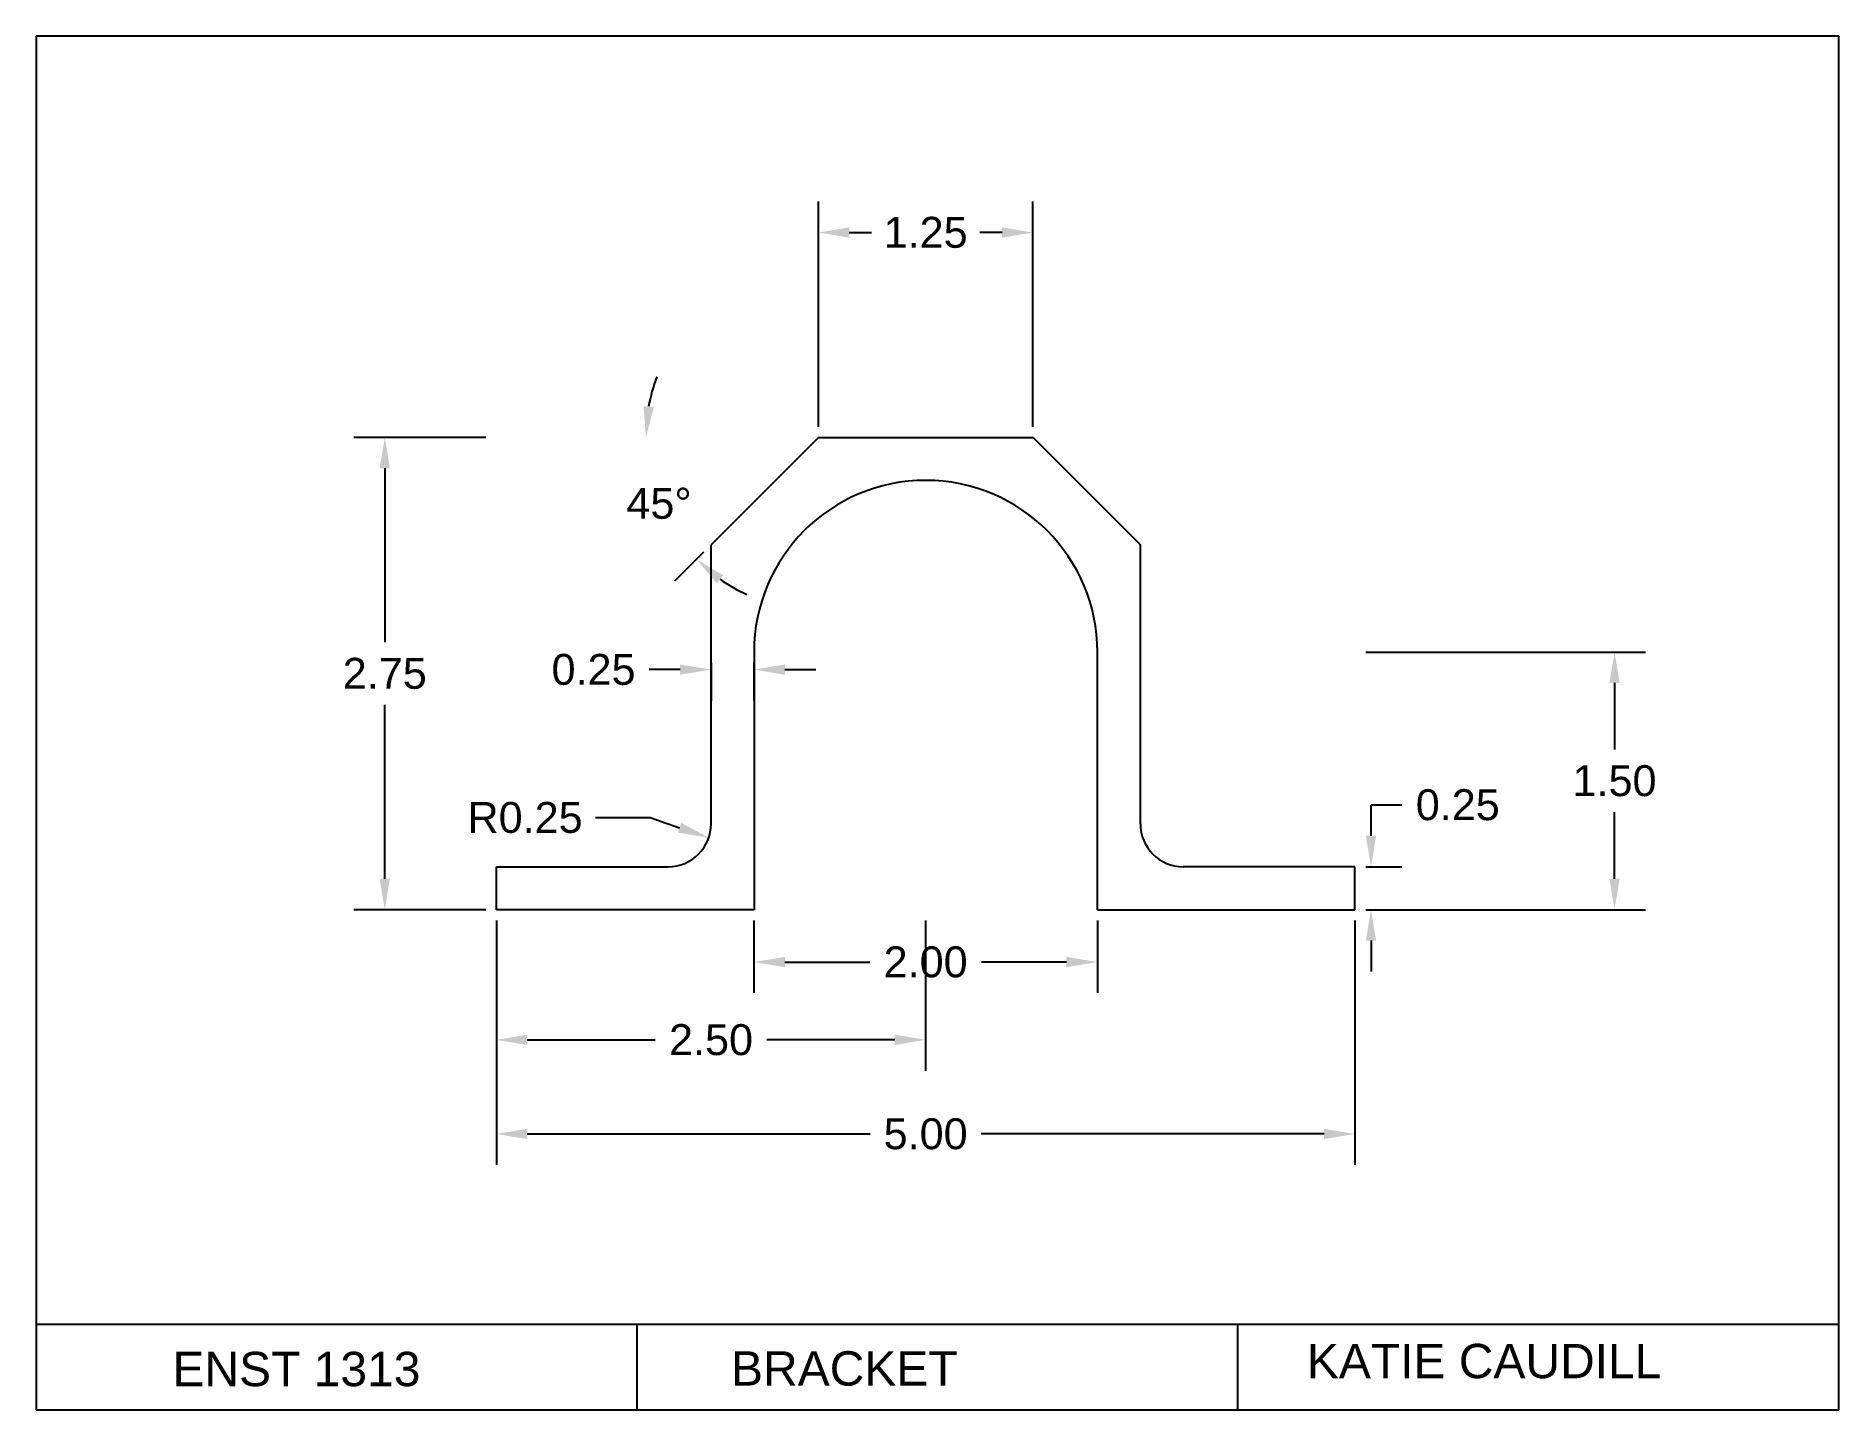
# Model space of a CAD drawing. Header units: inches. Extents: x 0.5 to 11, y 0.5 to 8.5.
import ezdxf

# ---------------------------------------------------------------- set-up
doc = ezdxf.new("R2010")
doc.units = ezdxf.units.IN
doc.header["$MEASUREMENT"] = 0
doc.styles.get("Standard").update_dxf_attribs({"font": 'arial.ttf'})
doc.dimstyles.get("Standard").update_dxf_attribs({"dimtxt": 0.18, "dimasz": 0.18, "dimexe": 0.18, "dimexo": 0.0625, "dimgap": 0.09, "dimtad": 0, "dimtih": 1, "dimtoh": 1, "dimdec": 4, "dimzin": 0, "dimdsep": 46, "dimtxsty": 'Standard', "dimcen": 0.09, "dimadec": 0, "dimazin": 0, "dimtfac": 1, "dimtdec": 4, "dimtofl": 0, "dimtmove": 0, "dimatfit": 3, "dimfxl": 1, "dimtolj": 1, "dimtzin": 0, "dimarcsym": 0})

# ---------------------------------------------------------------- blocks, each defined once
blk = doc.blocks.new('*D1')
at = {"color": 0, "lineweight": -2, "transparency": 16777216}
for p, q in [((5.056, 6.225), (5.056, 7.536)), ((6.306, 6.225), (6.306, 7.536)), ((5.236, 7.356), (5.365, 7.356)), ((6.126, 7.356), (5.997, 7.356))]:
    blk.add_line(p, q, dxfattribs=at)
at = {"color": 0, "transparency": 16777216}
for points in [[(5.236, 7.386), (5.236, 7.326), (5.056, 7.356)], [(6.126, 7.386), (6.126, 7.326), (6.306, 7.356)]]:
    blk.add_solid(points, dxfattribs=at)
at = {"layer": 'Defpoints', "color": 0, "transparency": 16777216}
for p in [(6.306, 7.356), (5.056, 6.163), (6.306, 6.163)]:
    blk.add_point(p, dxfattribs=at)
at = {"color": 0, "transparency": 16777216, "insert": (5.681, 7.356), "char_height": 0.18, "attachment_point": 5}
blk.add_mtext('\\A1;1.25', dxfattribs=at)
blk = doc.blocks.new('*D2')
at = {"color": 0, "lineweight": -2, "transparency": 16777216}
for p, q in [((3.119, 6.163), (2.351, 6.163)), ((2.531, 5.983), (2.531, 4.97)), ((2.531, 3.593), (2.531, 4.606)), ((3.119, 3.413), (2.351, 3.413))]:
    blk.add_line(p, q, dxfattribs=at)
at = {"color": 0, "transparency": 16777216}
for points in [[(2.501, 5.983), (2.561, 5.983), (2.531, 6.163)], [(2.501, 3.593), (2.561, 3.593), (2.531, 3.413)]]:
    blk.add_solid(points, dxfattribs=at)
at = {"layer": 'Defpoints', "color": 0, "transparency": 16777216}
for p in [(2.531, 6.163), (3.181, 6.163), (3.181, 3.413)]:
    blk.add_point(p, dxfattribs=at)
at = {"color": 0, "transparency": 16777216, "insert": (2.531, 4.788), "char_height": 0.18, "attachment_point": 5}
blk.add_mtext('\\A1;2.75', dxfattribs=at)
blk = doc.blocks.new('*D3')
at = {"color": 0, "lineweight": -2, "transparency": 16777216}
blk.add_line((4.387, 5.494), (4.219, 5.325), dxfattribs=at)
for start, end in [(159.4414, 169.7207), (235.2793, 245.5586)]:
    blk.add_arc((5.056, 6.163), 1.005, start, end, dxfattribs=at)
at = {"color": 0, "transparency": 16777216}
for points in [[(4.098, 6.34), (4.038, 6.345), (4.052, 6.163)], [(4.465, 5.314), (4.503, 5.36), (4.346, 5.453)]]:
    blk.add_solid(points, dxfattribs=at)
at = {"layer": 'Defpoints', "color": 0, "transparency": 16777216}
for p in [(3.859, 6.163), (5.056, 6.163), (5.056, 6.163), (4.086, 5.903), (4.431, 5.538)]:
    blk.add_point(p, dxfattribs=at)
at = {"color": 0, "transparency": 16777216, "insert": (4.128, 5.778), "char_height": 0.18, "attachment_point": 5}
blk.add_mtext('\\A1;45°', dxfattribs=at)
blk = doc.blocks.new('*D4')
at = {"color": 0, "lineweight": -2, "transparency": 16777216}
for p, q in [((4.431, 4.85), (4.431, 4.631)), ((4.681, 4.85), (4.681, 4.631)), ((4.251, 4.811), (4.071, 4.811)), ((4.861, 4.811), (5.041, 4.811))]:
    blk.add_line(p, q, dxfattribs=at)
at = {"color": 0, "transparency": 16777216}
for points in [[(4.251, 4.841), (4.251, 4.781), (4.431, 4.811)], [(4.861, 4.841), (4.861, 4.781), (4.681, 4.811)]]:
    blk.add_solid(points, dxfattribs=at)
at = {"layer": 'Defpoints', "color": 0, "transparency": 16777216}
for p in [(4.431, 4.913), (4.681, 4.913), (4.431, 4.811)]:
    blk.add_point(p, dxfattribs=at)
at = {"color": 0, "transparency": 16777216, "insert": (3.747, 4.811), "char_height": 0.18, "attachment_point": 5}
blk.add_mtext('\\A1;0.25', dxfattribs=at)
blk = doc.blocks.new('*D5')
at = {"color": 0, "lineweight": -2, "transparency": 16777216}
for p, q in [((8.244, 4.913), (9.873, 4.913)), ((9.693, 4.733), (9.693, 4.345)), ((9.693, 3.593), (9.693, 3.981)), ((8.244, 3.413), (9.873, 3.413))]:
    blk.add_line(p, q, dxfattribs=at)
at = {"color": 0, "transparency": 16777216}
for points in [[(9.663, 4.733), (9.723, 4.733), (9.693, 4.913)], [(9.663, 3.593), (9.723, 3.593), (9.693, 3.413)]]:
    blk.add_solid(points, dxfattribs=at)
at = {"layer": 'Defpoints', "color": 0, "transparency": 16777216}
for p in [(8.181, 4.913), (9.693, 4.913), (8.181, 3.413)]:
    blk.add_point(p, dxfattribs=at)
at = {"color": 0, "transparency": 16777216, "insert": (9.693, 4.163), "char_height": 0.18, "attachment_point": 5}
blk.add_mtext('\\A1;1.50', dxfattribs=at)
blk = doc.blocks.new('*D6')
at = {"color": 0, "lineweight": -2, "transparency": 16777216}
for p, q in [((8.275, 3.843), (8.275, 4.023)), ((8.275, 4.023), (8.455, 4.023)), ((8.244, 3.663), (8.455, 3.663)), ((8.244, 3.413), (8.455, 3.413)), ((8.275, 3.233), (8.275, 3.053))]:
    blk.add_line(p, q, dxfattribs=at)
at = {"color": 0, "transparency": 16777216}
for points in [[(8.245, 3.843), (8.305, 3.843), (8.275, 3.663)], [(8.245, 3.233), (8.305, 3.233), (8.275, 3.413)]]:
    blk.add_solid(points, dxfattribs=at)
at = {"layer": 'Defpoints', "color": 0, "transparency": 16777216}
for p in [(8.181, 3.663), (8.275, 3.663), (8.181, 3.413)]:
    blk.add_point(p, dxfattribs=at)
at = {"color": 0, "transparency": 16777216, "insert": (8.78, 4.023), "char_height": 0.18, "attachment_point": 5}
blk.add_mtext('\\A1;0.25', dxfattribs=at)
blk = doc.blocks.new('*D7')
at = {"color": 0, "lineweight": -2, "transparency": 16777216}
for p, q in [((4.681, 3.35), (4.681, 2.928)), ((6.681, 3.35), (6.681, 2.928)), ((4.861, 3.108), (5.356, 3.108)), ((6.501, 3.108), (6.006, 3.108))]:
    blk.add_line(p, q, dxfattribs=at)
at = {"color": 0, "transparency": 16777216}
for points in [[(4.861, 3.138), (4.861, 3.078), (4.681, 3.108)], [(6.501, 3.138), (6.501, 3.078), (6.681, 3.108)]]:
    blk.add_solid(points, dxfattribs=at)
at = {"layer": 'Defpoints', "color": 0, "transparency": 16777216}
for p in [(4.681, 3.413), (6.681, 3.413), (6.681, 3.108)]:
    blk.add_point(p, dxfattribs=at)
at = {"color": 0, "transparency": 16777216, "insert": (5.681, 3.108), "char_height": 0.18, "attachment_point": 5}
blk.add_mtext('\\A1;2.00', dxfattribs=at)
blk = doc.blocks.new('*D8')
at = {"color": 0, "lineweight": -2, "transparency": 16777216}
for p, q in [((3.181, 3.35), (3.181, 2.475)), ((5.681, 3.35), (5.681, 2.475)), ((3.361, 2.655), (4.106, 2.655)), ((5.501, 2.655), (4.756, 2.655))]:
    blk.add_line(p, q, dxfattribs=at)
at = {"color": 0, "transparency": 16777216}
for points in [[(3.361, 2.685), (3.361, 2.625), (3.181, 2.655)], [(5.501, 2.685), (5.501, 2.625), (5.681, 2.655)]]:
    blk.add_solid(points, dxfattribs=at)
at = {"layer": 'Defpoints', "color": 0, "transparency": 16777216}
for p in [(3.181, 3.413), (5.681, 3.413), (5.681, 2.655)]:
    blk.add_point(p, dxfattribs=at)
at = {"color": 0, "transparency": 16777216, "insert": (4.431, 2.655), "char_height": 0.18, "attachment_point": 5}
blk.add_mtext('\\A1;2.50', dxfattribs=at)
blk = doc.blocks.new('*D9')
at = {"color": 0, "lineweight": -2, "transparency": 16777216}
for p, q in [((3.181, 3.35), (3.181, 1.927)), ((8.181, 3.35), (8.181, 1.927)), ((3.361, 2.107), (5.358, 2.107)), ((8.001, 2.107), (6.005, 2.107))]:
    blk.add_line(p, q, dxfattribs=at)
at = {"color": 0, "transparency": 16777216}
for points in [[(3.361, 2.137), (3.361, 2.077), (3.181, 2.107)], [(8.001, 2.137), (8.001, 2.077), (8.181, 2.107)]]:
    blk.add_solid(points, dxfattribs=at)
at = {"layer": 'Defpoints', "color": 0, "transparency": 16777216}
for p in [(3.181, 3.413), (8.181, 3.413), (8.181, 2.107)]:
    blk.add_point(p, dxfattribs=at)
at = {"color": 0, "transparency": 16777216, "insert": (5.681, 2.107), "char_height": 0.18, "attachment_point": 5}
blk.add_mtext('\\A1;5.00', dxfattribs=at)
blk = doc.blocks.new('*D10')
at = {"color": 0, "lineweight": -2, "transparency": 16777216}
for p, q in [((3.758, 3.949), (4.077, 3.949)), ((4.077, 3.949), (4.248, 3.89))]:
    blk.add_line(p, q, dxfattribs=at)
at = {"color": 0, "transparency": 16777216}
blk.add_solid([(4.257, 3.919), (4.238, 3.862), (4.418, 3.832)], dxfattribs=at)
at = {"layer": 'Defpoints', "color": 0, "transparency": 16777216}
for p in [(4.181, 3.913), (4.418, 3.832)]:
    blk.add_point(p, dxfattribs=at)
at = {"color": 0, "transparency": 16777216, "insert": (3.348, 3.949), "char_height": 0.18, "attachment_point": 5}
blk.add_mtext('\\A1;R0.25', dxfattribs=at)

msp = doc.modelspace()

# ---------------------------------------------------------------- linework, layer by layer
for p, q in [((11, 8.5), (0.5, 8.5)), ((0.5, 8.5), (0.5, 0.5)), ((11, 0.5), (11, 8.5)), ((5.05637, 6.16293), (4.43137, 5.53793)), ((5.05637, 6.16293), (6.30637, 6.16293)), ((6.30637, 6.16293), (6.93137, 5.53793)), ((4.43137, 3.91293), (4.43137, 5.53793)), ((6.93137, 3.91293), (6.93137, 5.53793)), ((4.68137, 4.91293), (4.68137, 3.41293)), ((6.68137, 3.41293), (6.68137, 4.91293)), ((3.18137, 3.41293), (3.18137, 3.66293)), ((3.18137, 3.66293), (4.18137, 3.66293)), ((8.18137, 3.66293), (7.18137, 3.66293)), ((8.18137, 3.41293), (8.18137, 3.66293)), ((4.68137, 3.41293), (3.18137, 3.41293)), ((6.68137, 3.41293), (8.18137, 3.41293)), ((0.5, 1), (11, 1)), ((4, 0.5), (4, 1)), ((7.5, 0.5), (7.5, 1)), ((0.5, 0.5), (11, 0.5))]:
    msp.add_line(p, q)
for centre, radius, start, end in [((5.68137, 4.91293), 1, 0, 180), ((4.18137, 3.91293), 0.25, 270, 0), ((7.18137, 3.91293), 0.25, 180, 270)]:
    msp.add_arc(centre, radius, start, end)

# ---------------------------------------------------------------- texts
at = {"char_height": 0.2, "attachment_point": 1}
for s, insert in [('ENST 1313', (1.29443, 0.83833)), ('BRACKET', (4.54773, 0.84163)), ('KATIE CAUDILL', (7.90129, 0.88473))]:
    msp.add_mtext_dynamic_manual_height_columns(s, width=2.7055679, gutter_width=1, heights=[0], dxfattribs=dict(at, insert=insert))

# ---------------------------------------------------------------- dimensions: what is measured, and where the dimension line sits
for base, p1, p2, picture, middle in [((6.30637, 7.35562), (5.05637, 6.16293), (6.30637, 6.16293), '*D1', (5.68137, 7.35562)), ((4.43137, 4.81126), (4.68137, 4.91293), (4.43137, 4.91293), '*D4', (3.74692, 4.81126)), ((5.68137, 2.65499), (3.18137, 3.41293), (5.68137, 3.41293), '*D8', (4.43137, 2.65499)), ((8.18137, 2.10699), (3.18137, 3.41293), (8.18137, 3.41293), '*D9', (5.68137, 2.10699)), ((6.68137, 3.10769), (4.68137, 3.41293), (6.68137, 3.41293), '*D7', (5.68137, 3.10769))]:
    dim = msp.add_linear_dim(base=base, p1=p1, p2=p2, dimstyle='Standard', override={"dimdec": 2})
    dim.commit()
    dim.dimension.update_dxf_attribs({"geometry": picture, "text_midpoint": middle})
dim = msp.add_angular_dim_2l(base=(4.08596, 5.90291), line1=((5.05637, 6.16293), (3.85908, 6.16293)), line2=((5.05637, 6.16293), (4.43137, 5.53793)), dimstyle='Standard')
dim.commit()
dim.dimension.update_dxf_attribs({"geometry": '*D3', "text_midpoint": (4.1282, 5.77847)})
for base, p1, p2, picture, middle in [((2.53091, 6.16293), (3.18137, 3.41293), (3.18137, 6.16293), '*D2', (2.53091, 4.78793)), ((9.69326, 4.91293), (8.18137, 3.41293), (8.18137, 4.91293), '*D5', (9.69326, 4.16293)), ((8.27538, 3.66293), (8.18137, 3.41293), (8.18137, 3.66293), '*D6', (8.77983, 4.02293))]:
    dim = msp.add_linear_dim(base=base, p1=p1, p2=p2, angle=90, dimstyle='Standard', override={"dimdec": 2})
    dim.commit()
    dim.dimension.update_dxf_attribs({"geometry": picture, "text_midpoint": middle})
dim = msp.add_radius_dim(center=(4.18137, 3.91293), mpoint=(4.41779, 3.83164), dimstyle='Standard', override={"dimdec": 2})
dim.commit()
dim.dimension.update_dxf_attribs({"geometry": '*D10', "text_midpoint": (3.3479, 3.9487), "dimtype": 164})

doc.saveas('drawing.dxf')
